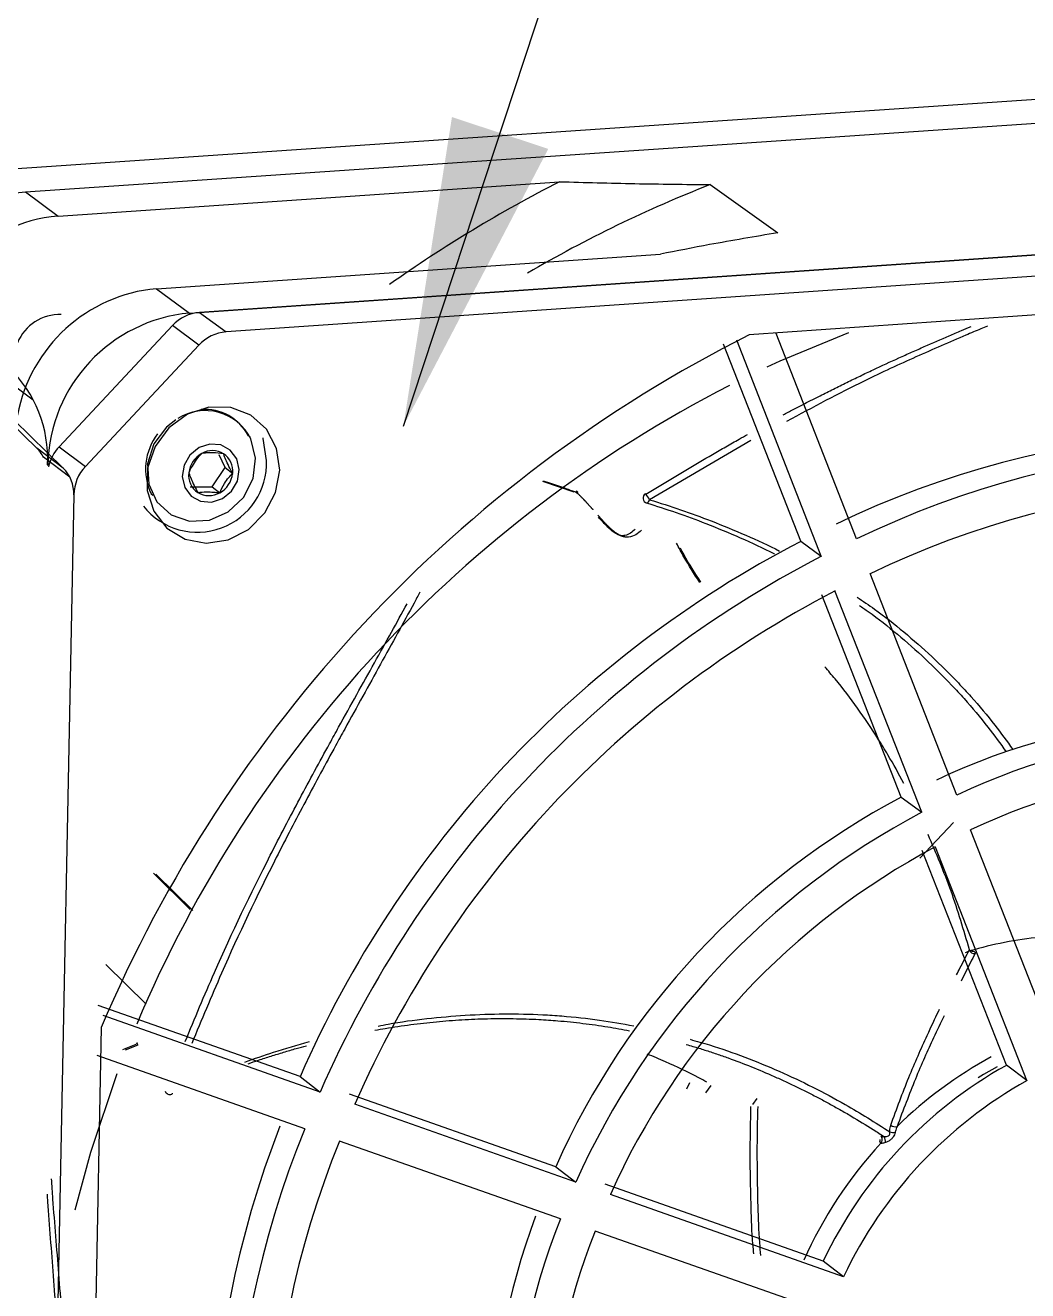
# Model space of a CAD drawing. Header units: millimetres. Extents: x 0 to 279, y 0 to 216.
# Drawn here: x 130.43 to 141.16, y 149.78 to 163.32 of the extents above; entities that cross this region are included whole.
import ezdxf

# ---------------------------------------------------------------- set-up
doc = ezdxf.new("R2010")
doc.units = ezdxf.units.MM
doc.layers.add('DIM', color=1, linetype='Continuous')
doc.dimstyles.new('SLDDIMSTYLE1', dxfattribs={"dimtxt": 0.18, "dimasz": 3.302, "dimexe": 0, "dimexo": 0.0625, "dimgap": 0, "dimtad": 0, "dimtih": 1, "dimtoh": 1, "dimdec": 0, "dimrnd": 1e-09, "dimzin": 0, "dimdsep": 46, "dimtxsty": 'Standard', "dimsah": 1, "dimcen": 0.09, "dimadec": 0, "dimazin": 0, "dimtfac": 3.302, "dimtdec": 0, "dimtofl": 0, "dimtmove": 0, "dimatfit": 3, "dimfxl": 0, "dimfrac": 2, "dimtolj": 1, "dimtzin": 0, "dimarcsym": 0})

msp = doc.modelspace()

# ---------------------------------------------------------------- linework, layer by layer
at = {"color": 7, "linetype": 'Continuous', "lineweight": 25}
for p, q in [((104.319, 160.014), (152.875, 163.316)), ((130.435, 161.534), (151.538, 162.971)), ((130.784, 161.276), (136.152, 161.643)), ((132.191, 160.238), (153.456, 161.7)), ((153.35, 161.693), (132.298, 160.246)), ((137.765, 161.612), (138.488, 161.097)), ((130.435, 161.534), (130.784, 161.276)), ((153.66, 161.488), (132.582, 160.036)), ((131.837, 160.499), (137.231, 160.869)), ((148.118, 160.693), (138.182, 160.007)), ((131.837, 160.499), (132.191, 160.238)), ((132.298, 160.246), (132.582, 160.036)), ((130.796, 158.809), (132.008, 160.104)), ((132.291, 159.894), (132.008, 160.104)), ((139.331, 157.823), (138.47, 160.018)), ((129.391, 159.924), (130.557, 158.792)), ((132.291, 159.894), (131.078, 158.597)), ((138.735, 157.797), (137.907, 159.904)), ((138.953, 157.638), (138.047, 159.948)), ((130.838, 158.581), (129.671, 159.714)), ((130.517, 159.308), (130.166, 159.571)), ((132.839, 158.912), (132.821, 158.925)), ((130.838, 158.581), (130.557, 158.792)), ((130.796, 158.809), (131.078, 158.597)), ((130.91, 158.484), (130.628, 158.696)), ((132.571, 158.585), (132.508, 158.722)), ((130.673, 158.616), (130.673, 158.608)), ((132.433, 158.378), (132.571, 158.585)), ((132.571, 158.585), (132.653, 158.524)), ((132.199, 158.38), (132.433, 158.378)), ((132.433, 158.378), (132.515, 158.317)), ((136.308, 158.322), (135.972, 158.438)), ((130.952, 158.294), (130.529, 136.776)), ((131.782, 158.303), (131.799, 158.29)), ((138.735, 157.797), (138.953, 157.638)), ((140.405, 155.083), (139.477, 157.451)), ((139.809, 155.059), (138.959, 157.225)), ((140.028, 154.898), (139.099, 157.266)), ((139.809, 155.059), (140.028, 154.898)), ((140.368, 154.789), (140.006, 154.409)), ((141.53, 152.212), (140.55, 154.712)), ((140.934, 152.192), (140.033, 154.488)), ((141.154, 152.028), (140.174, 154.527)), ((132.199, 153.86), (131.806, 154.247)), ((132.226, 153.848), (131.832, 154.237)), ((131.297, 153.271), (131.729, 152.845)), ((133.376, 152.071), (131.214, 152.833)), ((133.589, 151.906), (131.268, 152.724)), ((131.247, 152.595), (131.046, 142.452)), ((131.618, 152.414), (131.475, 152.357)), ((133.426, 151.513), (131.203, 152.296)), ((141.154, 152.028), (140.934, 152.192)), ((133.376, 152.071), (133.589, 151.906)), ((136.11, 151.107), (133.905, 151.884)), ((137.77, 151.977), (137.715, 151.896)), ((136.325, 150.941), (133.961, 151.775)), ((138.221, 151.774), (138.267, 151.836)), ((136.162, 150.549), (133.797, 151.382)), ((136.11, 151.107), (136.325, 150.941)), ((138.974, 150.097), (136.639, 150.92)), ((139.192, 149.931), (136.696, 150.811)), ((139.028, 149.54), (136.532, 150.419)), ((139.192, 149.931), (138.974, 150.097))]:
    msp.add_line(p, q, dxfattribs=at)
at = {"color": 8, "linetype": 'Continuous', "lineweight": 25}
for p, q in [((138.2, 158.876), (137.115, 158.242)), ((140.542, 153.416), (140.54, 153.414)), ((131.639, 152.408), (131.502, 152.355)), ((137.541, 152.004), (137.51, 151.938))]:
    msp.add_line(p, q, dxfattribs=at)
at = {"color": 7, "linetype": 'Continuous', "lineweight": 25, "flags": 128}
for points in [[(139.244, 160.026), (138.51, 159.723), (138.369, 159.658)], [(133.157, 158.558), (133.123, 158.791), (133.015, 158.995), (132.846, 159.145), (132.633, 159.227), (132.399, 159.23), (132.17, 159.156), (131.971, 159.011), (131.823, 158.811), (131.742, 158.579), (131.737, 158.339), (131.809, 158.118), (131.949, 157.938), (132.143, 157.821), (132.37, 157.778), (132.604, 157.814), (132.821, 157.925), (132.997, 158.1), (133.113, 158.318), (133.157, 158.558)], [(132.046, 159.098), (131.944, 159.019), (131.809, 158.839), (131.743, 158.626), (131.755, 158.409), (131.843, 158.219), (131.995, 158.08), (132.191, 158.012), (132.404, 158.023), (132.606, 158.112), (132.769, 158.267), (132.871, 158.467), (132.899, 158.685), (132.848, 158.892), (132.848, 158.892)], [(133.014, 158.663), (132.981, 158.897), (132.979, 158.903)], [(132.697, 158.68), (132.628, 158.773), (132.527, 158.828), (132.409, 158.837), (132.293, 158.799), (132.196, 158.72), (132.133, 158.611), (132.113, 158.489), (132.14, 158.373), (132.209, 158.28), (132.31, 158.225), (132.428, 158.216), (132.544, 158.254), (132.641, 158.333), (132.705, 158.442), (132.724, 158.564), (132.697, 158.68)], [(137.075, 158.301), (137.072, 158.304), (137.07, 158.304)], [(131.414, 152.101), (131.132, 151.259), (130.964, 150.644)], [(139.6, 151.42), (139.599, 151.422), (139.598, 151.423)]]:
    msp.add_lwpolyline(points, dxfattribs=at)
at = {"color": 8, "linetype": 'Continuous', "lineweight": 25, "flags": 128}
for points in [[(136.328, 158.334), (136.328, 158.334), (136.332, 158.332), (136.335, 158.328), (136.337, 158.323), (136.338, 158.316)], [(136.348, 158.321), (136.348, 158.321), (136.347, 158.322), (136.346, 158.321), (136.343, 158.319), (136.338, 158.316)], [(140.835, 152.177), (140.688, 152.093), (140.631, 152.059)], [(132.005, 151.894), (132.005, 151.889), (132.004, 151.886), (132.002, 151.884)]]:
    msp.add_lwpolyline(points, dxfattribs=at)
at = {"color": 7, "linetype": 'Continuous', "lineweight": 25}
for centre, radius, start, end in [((142.829, 148.544), 14.703, 117.0083, 125.3031), ((142.804, 148.716), 13.846, 111.343, 120.3439), ((130.585, 159.884), 1.656, 95.2189, 169.3845), ((130.934, 159.624), 1.659, 95.2095, 174.4832), ((131.99, 158.837), 1.669, 95.2611, 169.333), ((130.8, 159.735), 0.487, 87.7811, 157.5152), ((132.343, 158.575), 1.67, 95.2236, 178.5795), ((132.334, 159.804), 0.443, 94.6023, 137.4148), ((129.315, 158.678), 1.359, 357.3814, 94.3381), ((144.804, 146.859), 14.721, 116.7329, 157.0647), ((132.618, 159.594), 0.444, 94.6097, 137.4156), ((144.19, 147.326), 13.639, 117.1281, 157.1028), ((132.358, 158.647), 0.548, 26.5508, 122.2389), ((132.355, 158.683), 0.525, 27.4446, 94.3792), ((132.338, 158.569), 0.617, 142.3643, 205.5238), ((143.446, 149.005), 9.968, 72.234, 115.7736), ((130.301, 158.529), 0.367, 27.0122, 45.777), ((131.135, 158.49), 0.465, 136.8006, 167.3378), ((132.437, 158.539), 0.228, 58.4953, 120.1761), ((143.67, 148.838), 9.978, 72.2382, 115.7783), ((132.276, 158.633), 0.739, 218.4416, 2.3095), ((132.452, 158.501), 0.269, 118.8991, 174.0078), ((132.434, 158.55), 0.221, 353.1505, 56.3253), ((130.567, 158.307), 0.386, 358.1279, 45.2238), ((131.412, 158.282), 0.46, 136.6299, 178.4055), ((132.403, 158.503), 0.221, 173.1616, 236.3446), ((132.385, 158.552), 0.269, 298.9043, 353.997), ((143.637, 148.82), 9.581, 72.301, 115.7353), ((132.4, 158.514), 0.228, 238.514, 300.1808), ((136.31, 158.284), 0.0531, 45.0007, 70.7592), ((136.273, 158.363), 0.0857, 316.4965, 330.5062), ((137.099, 158.259), 0.0538, 121.9153, 254.3256), ((136.844, 158.103), 0.304, 27.1157, 40.6028), ((144.13, 147.376), 11.734, 117.3765, 156.4187), ((144.356, 147.205), 11.748, 117.3798, 156.4151), ((144.296, 147.253), 11.281, 117.4281, 156.3664), ((143.199, 148.876), 7.045, 72.8235, 115.3295), ((143.422, 148.71), 7.051, 72.8279, 115.3342), ((143.388, 148.693), 6.654, 72.9405, 115.2414), ((143.683, 147.727), 8.293, 117.8469, 155.9451), ((143.907, 147.557), 8.303, 117.8502, 155.9415), ((143.845, 147.605), 7.836, 117.9433, 155.848), ((141.679, 149.553), 4.026, 95.4791, 106.3958), ((140.593, 153.443), 0.0566, 196.0635, 275.6266), ((131.64, 152.377), 0.0519, 94.3745, 110.1951), ((142.936, 148.293), 4.538, 118.4752, 134.3391), ((143.203, 148.103), 4.676, 119.0289, 154.7597), ((143.426, 147.935), 4.681, 119.0319, 154.7563), ((131.981, 151.933), 0.0531, 200.1796, 293.2622), ((142.933, 147.707), 10.499, 158.5835, 199.8189), ((143.168, 147.539), 10.522, 157.8111, 199.7998), ((139.719, 151.564), 0.0902, 248.5114, 285.5485), ((139.741, 151.603), 0.0682, 228.2496, 289.7586), ((143.156, 147.573), 10.104, 157.8522, 199.739), ((142.996, 148.222), 4.631, 137.3498, 155.9873), ((139.518, 151.37), 0.122, 357.9447, 28.9084), ((142.834, 147.959), 7.416, 159.3275, 199.2526), ((143.069, 147.792), 7.437, 158.2372, 199.2285), ((143.055, 147.827), 7.018, 158.3265, 199.1196)]:
    msp.add_arc(centre, radius, start, end, dxfattribs=at)
at = {"color": 8, "linetype": 'Continuous', "lineweight": 25}
for centre, radius, start, end in [((137.067, 158.253), 0.0493, 290.6811, 347.0397), ((131.612, 152.399), 0.0292, 18.2863, 69.2361), ((139.55, 151.397), 0.0545, 316.6009, 25.611)]:
    msp.add_arc(centre, radius, start, end, dxfattribs=at)
at = {"color": 7, "linetype": 'Continuous', "lineweight": 25}
for points, knots in [([(136.152, 161.643), (136.421, 161.636), (136.958, 161.621), (137.496, 161.615), (137.765, 161.612)], [0, 0, 0, 0, 0.499549, 1, 1, 1, 1]), ([(138.488, 161.097), (138.242, 161.056), (137.813, 160.983), (137.405, 160.903), (137.231, 160.869)], [0, 0, 0, 0, 0.572668, 1, 1, 1, 1]), ([(138.545, 159.149), (138.58, 159.168), (138.712, 159.238), (138.892, 159.331), (139.083, 159.426), (139.226, 159.497), (139.367, 159.565), (139.554, 159.654), (139.738, 159.739), (139.92, 159.82), (140.101, 159.9), (140.278, 159.977), (140.444, 160.047), (140.521, 160.079), (140.555, 160.094)], [0, 0, 0, 0, 0.05001, 0.187388, 0.256225, 0.324992, 0.394145, 0.462636, 0.599774, 0.668431, 0.737411, 0.875534, 0.944684, 1, 1, 1, 1]), ([(137.075, 158.301), (137.123, 158.33), (137.218, 158.388), (137.36, 158.474), (137.551, 158.587), (137.741, 158.699), (137.932, 158.809), (138.057, 158.88), (138.134, 158.923), (138.164, 158.94)], [0, 0, 0, 0, 0.130413, 0.260891, 0.391239, 0.653705, 0.785133, 0.916561, 1, 1, 1, 1]), ([(132.322, 158.737), (132.297, 158.71), (132.255, 158.666), (132.21, 158.589), (132.192, 158.548), (132.184, 158.529)], [0, 0, 0, 0, 0.4391052, 0.7513579, 1, 1, 1, 1]), ([(132.556, 158.734), (132.518, 158.738), (132.452, 158.745), (132.372, 158.743), (132.337, 158.738), (132.322, 158.737)], [0, 0, 0, 0, 0.439105, 0.751358, 1, 1, 1, 1]), ([(132.653, 158.524), (132.646, 158.536), (132.625, 158.573), (132.593, 158.636), (132.569, 158.694), (132.559, 158.723), (132.556, 158.734)], [0, 0, 0, 0, 0.156025, 0.493707, 0.819058, 1, 1, 1, 1]), ([(132.184, 158.529), (132.188, 158.519), (132.197, 158.49), (132.221, 158.432), (132.254, 158.368), (132.275, 158.331), (132.281, 158.319)], [0, 0, 0, 0, 0.180942, 0.506293, 0.843975, 1, 1, 1, 1]), ([(132.515, 158.317), (132.53, 158.35), (132.555, 158.407), (132.608, 158.478), (132.639, 158.51), (132.653, 158.524)], [0, 0, 0, 0, 0.439105, 0.751358, 1, 1, 1, 1]), ([(136.338, 158.316), (136.277, 158.339), (136.159, 158.384), (136.039, 158.421), (135.981, 158.439)], [0, 0, 0, 0, 0.524292, 1, 1, 1, 1]), ([(132.281, 158.319), (132.31, 158.322), (132.359, 158.328), (132.446, 158.324), (132.494, 158.319), (132.515, 158.317)], [0, 0, 0, 0, 0.439105, 0.751358, 1, 1, 1, 1]), ([(136.511, 158.135), (136.51, 158.135), (136.507, 158.138), (136.504, 158.142), (136.499, 158.147), (136.496, 158.151), (136.491, 158.157), (136.487, 158.161), (136.483, 158.165), (136.479, 158.169), (136.476, 158.173), (136.471, 158.179), (136.467, 158.183), (136.463, 158.187), (136.459, 158.191), (136.456, 158.195), (136.451, 158.2), (136.447, 158.205), (136.442, 158.21), (136.438, 158.214), (136.434, 158.219), (136.43, 158.223), (136.426, 158.227), (136.423, 158.23), (136.42, 158.234), (136.417, 158.237), (136.414, 158.24), (136.411, 158.243), (136.409, 158.246), (136.406, 158.249), (136.403, 158.252), (136.4, 158.255), (136.397, 158.258), (136.394, 158.261), (136.391, 158.264), (136.388, 158.267), (136.385, 158.27), (136.382, 158.273), (136.379, 158.276), (136.376, 158.279), (136.373, 158.282), (136.37, 158.285), (136.367, 158.288), (136.363, 158.292), (136.359, 158.296), (136.355, 158.3), (136.352, 158.303), (136.349, 158.306), (136.346, 158.309), (136.342, 158.312), (136.34, 158.314), (136.339, 158.316), (136.338, 158.316)], [0, 0, 0, 0, 0.010392, 0.044309, 0.061268, 0.095185, 0.112144, 0.146062, 0.163021, 0.17998, 0.213898, 0.230857, 0.264776, 0.281735, 0.298694, 0.332613, 0.349573, 0.383492, 0.400451, 0.434371, 0.451331, 0.48525, 0.50221, 0.51917, 0.53613, 0.55309, 0.57005, 0.587009, 0.603969, 0.620928, 0.637888, 0.654847, 0.671806, 0.688765, 0.705724, 0.722683, 0.739642, 0.756601, 0.77356, 0.790519, 0.807477, 0.824436, 0.841394, 0.858352, 0.892269, 0.909227, 0.926185, 0.943143, 0.9601, 0.977058, 0.994016, 1, 1, 1, 1]), ([(137.078, 158.21), (137.186, 158.175), (137.401, 158.107), (137.738, 157.983), (138.086, 157.836), (138.331, 157.726), (138.45, 157.662), (138.452, 157.66)], [0, 0, 0, 0, 0.227695, 0.45565, 0.724795, 0.993817, 1, 1, 1, 1]), ([(137.028, 157.915), (136.989, 157.881), (136.949, 157.847), (136.888, 157.841), (136.884, 157.841), (136.879, 157.841), (136.873, 157.841), (136.864, 157.841), (136.856, 157.842), (136.847, 157.844), (136.84, 157.845), (136.833, 157.847), (136.826, 157.849), (136.817, 157.852), (136.808, 157.856), (136.798, 157.86), (136.791, 157.864), (136.786, 157.867), (136.781, 157.87), (136.777, 157.872), (136.772, 157.875), (136.767, 157.878), (136.763, 157.881), (136.758, 157.884), (136.755, 157.886), (136.75, 157.889), (136.746, 157.893), (136.741, 157.896), (136.737, 157.9), (136.733, 157.903), (136.728, 157.907), (136.724, 157.91), (136.72, 157.914), (136.714, 157.918), (136.71, 157.922), (136.705, 157.927), (136.7, 157.93), (136.695, 157.935), (136.691, 157.939), (136.686, 157.944), (136.682, 157.948), (136.676, 157.953), (136.672, 157.957), (136.667, 157.962), (136.663, 157.966), (136.658, 157.971), (136.654, 157.975), (136.649, 157.98), (136.645, 157.984), (136.64, 157.989), (136.637, 157.993), (136.632, 157.998), (136.628, 158.002), (136.623, 158.008), (136.619, 158.012), (136.615, 158.016), (136.612, 158.02), (136.608, 158.024), (136.603, 158.03), (136.599, 158.034), (136.595, 158.039), (136.591, 158.043), (136.587, 158.048), (136.583, 158.052), (136.58, 158.056), (136.575, 158.062), (136.571, 158.066), (136.568, 158.07), (136.564, 158.074), (136.562, 158.076), (136.561, 158.078)], [0, 0, 0, 0, 0.360325, 0.366382, 0.372439, 0.384553, 0.396668, 0.408782, 0.433025, 0.44514, 0.457255, 0.46937, 0.481486, 0.493604, 0.51786, 0.529981, 0.542608, 0.555262, 0.558309, 0.5705, 0.576595, 0.582691, 0.594884, 0.600981, 0.607078, 0.613175, 0.625371, 0.63147, 0.637568, 0.649767, 0.655866, 0.661966, 0.674166, 0.680267, 0.692469, 0.69857, 0.710773, 0.716875, 0.729079, 0.735181, 0.747386, 0.753489, 0.765696, 0.771799, 0.784007, 0.790111, 0.802319, 0.808424, 0.820634, 0.826738, 0.838949, 0.845054, 0.857266, 0.863372, 0.875584, 0.88169, 0.887796, 0.900009, 0.906116, 0.918329, 0.924436, 0.93665, 0.942757, 0.948864, 0.961079, 0.967186, 0.979401, 0.985509, 0.991616, 1, 1, 1, 1]), ([(136.962, 157.926), (136.929, 157.898), (136.888, 157.861), (136.812, 157.855), (136.768, 157.869), (136.699, 157.915), (136.634, 157.983), (136.584, 158.036), (136.568, 158.054)], [0, 0, 0, 0, 0.359071, 0.454735, 0.532203, 0.62709, 0.877557, 1, 1, 1, 1]), ([(137.652, 157.357), (137.593, 157.448), (137.504, 157.588), (137.429, 157.728), (137.403, 157.777)], [0, 0, 0, 0, 0.6527575, 1, 1, 1, 1]), ([(137.664, 157.359), (137.601, 157.457), (137.523, 157.578), (137.458, 157.7), (137.445, 157.724)], [0, 0, 0, 0, 0.805744, 1, 1, 1, 1]), ([(139.336, 157.2), (139.398, 157.157), (139.571, 157.041), (139.839, 156.829), (140.139, 156.566), (140.375, 156.332), (140.6, 156.087), (140.798, 155.853), (140.939, 155.658), (141.002, 155.571)], [0, 0, 0, 0, 0.097027, 0.266417, 0.437025, 0.608148, 0.692885, 0.862469, 1, 1, 1, 1]), ([(132.145, 152.445), (132.248, 152.693), (132.527, 153.367), (132.95, 154.241), (133.371, 155.047), (133.617, 155.499), (133.82, 155.868), (134.046, 156.274), (134.293, 156.717), (134.464, 157.028), (134.519, 157.129)], [0, 0, 0, 0, 0.145915, 0.397784, 0.523792, 0.650703, 0.689914, 0.768333, 0.925256, 1, 1, 1, 1]), ([(139.36, 157.111), (139.392, 157.09), (139.533, 156.993), (139.77, 156.804), (140.068, 156.543), (140.303, 156.309), (140.526, 156.066), (140.725, 155.831), (140.867, 155.634), (140.932, 155.545)], [0, 0, 0, 0, 0.052222, 0.229369, 0.407683, 0.586535, 0.675065, 0.852228, 1, 1, 1, 1]), ([(139.836, 155.208), (139.781, 155.311), (139.693, 155.471), (139.458, 155.851), (139.237, 156.171), (139.027, 156.412), (138.989, 156.456)], [0, 0, 0, 0, 0.2300833, 0.3609918, 0.8854106, 1, 1, 1, 1]), ([(140.539, 153.427), (140.477, 153.638), (140.353, 154.06), (140.182, 154.46), (140.096, 154.661)], [0, 0, 0, 0, 0.498888, 1, 1, 1, 1]), ([(140.401, 153.16), (140.413, 153.184), (140.462, 153.28), (140.505, 153.364), (140.539, 153.427)], [0, 0, 0, 0, 0.241135, 1, 1, 1, 1]), ([(140.599, 153.387), (140.566, 153.324), (140.518, 153.231), (140.465, 153.125), (140.448, 153.091)], [0, 0, 0, 0, 0.679779, 1, 1, 1, 1]), ([(140.496, 153.4), (140.502, 153.402), (140.512, 153.406), (140.522, 153.41), (140.526, 153.411), (140.526, 153.411)], [0, 0, 0, 0, 0.572936, 0.894866, 1, 1, 1, 1]), ([(140.539, 153.427), (140.54, 153.429), (140.541, 153.432), (140.538, 153.434), (140.537, 153.435)], [0, 0, 0, 0, 0.709931, 1, 1, 1, 1]), ([(140.548, 153.412), (140.549, 153.412), (140.55, 153.413), (140.545, 153.418), (140.539, 153.426), (140.539, 153.433), (140.539, 153.435)], [0, 0, 0, 0, 0.239113, 0.516852, 0.875944, 1, 1, 1, 1]), ([(140.542, 153.416), (140.551, 153.415), (140.57, 153.415), (140.59, 153.409), (140.602, 153.399), (140.6, 153.391), (140.599, 153.387)], [0, 0, 0, 0, 0.225153, 0.483173, 0.741813, 1, 1, 1, 1]), ([(134.176, 152.568), (134.213, 152.574), (134.295, 152.589), (134.422, 152.608), (134.559, 152.628), (134.696, 152.644), (134.833, 152.659), (134.97, 152.67), (135.107, 152.68), (135.244, 152.687), (135.428, 152.692), (135.657, 152.693), (135.907, 152.685), (136.111, 152.671), (136.267, 152.657), (136.446, 152.636), (136.658, 152.607), (136.823, 152.576), (136.901, 152.562)], [0, 0, 0, 0, 0.039655, 0.089357, 0.139058, 0.188819, 0.238515, 0.288212, 0.33797, 0.387993, 0.438016, 0.538273, 0.638683, 0.713215, 0.762914, 0.812614, 0.912226, 1, 1, 1, 1]), ([(134.211, 152.612), (134.247, 152.619), (134.419, 152.654), (134.73, 152.694), (135.144, 152.732), (135.559, 152.746), (135.903, 152.739), (136.244, 152.716), (136.57, 152.682), (136.824, 152.637), (136.945, 152.615)], [0, 0, 0, 0, 0.038427, 0.187855, 0.337321, 0.487864, 0.63886, 0.713631, 0.863269, 1, 1, 1, 1]), ([(139.696, 151.552), (139.76, 151.726), (139.889, 152.075), (140.064, 152.466), (140.173, 152.701), (140.215, 152.786), (140.218, 152.792)], [0, 0, 0, 0, 0.368722, 0.740732, 0.981384, 1, 1, 1, 1]), ([(140.266, 152.722), (140.229, 152.644), (140.13, 152.438), (139.958, 152.055), (139.829, 151.711), (139.764, 151.539)], [0, 0, 0, 0, 0.2304021, 0.6135946, 1, 1, 1, 1]), ([(132.782, 152.227), (132.885, 152.263), (133.114, 152.344), (133.346, 152.41), (133.474, 152.446)], [0, 0, 0, 0, 0.4473373, 1, 1, 1, 1]), ([(137.506, 152.416), (137.53, 152.409), (137.597, 152.39), (137.706, 152.356), (137.832, 152.315), (137.999, 152.256), (138.205, 152.178), (138.408, 152.092), (138.568, 152.019), (138.687, 151.963), (138.805, 151.905), (138.922, 151.845), (139.038, 151.782), (139.155, 151.717), (139.313, 151.626), (139.471, 151.53), (139.587, 151.454), (139.625, 151.429)], [0, 0, 0, 0, 0.032152, 0.088274, 0.144359, 0.200444, 0.312816, 0.425325, 0.481446, 0.537568, 0.593743, 0.649889, 0.706035, 0.76223, 0.821641, 0.940524, 1, 1, 1, 1]), ([(137.548, 152.47), (137.618, 152.45), (137.817, 152.395), (138.136, 152.281), (138.504, 152.131), (138.863, 151.962), (139.177, 151.793), (139.451, 151.631), (139.608, 151.53), (139.686, 151.48)], [0, 0, 0, 0, 0.091327, 0.258829, 0.426379, 0.594319, 0.7619, 0.880895, 1, 1, 1, 1]), ([(132.818, 152.209), (132.855, 152.222), (132.937, 152.25), (133.064, 152.291), (133.198, 152.332), (133.325, 152.37), (133.407, 152.392), (133.444, 152.401)], [0, 0, 0, 0, 0.1807936, 0.3952279, 0.6093847, 0.8235418, 1, 1, 1, 1]), ([(137.727, 152.011), (137.699, 152.027), (137.555, 152.107), (137.342, 152.207), (137.155, 152.285), (137.089, 152.312)], [0, 0, 0, 0, 0.140274, 0.6990203, 1, 1, 1, 1]), ([(138.23, 150.174), (138.227, 150.209), (138.211, 150.382), (138.201, 150.673), (138.192, 151.051), (138.192, 151.41), (138.197, 151.637), (138.2, 151.75)], [0, 0, 0, 0, 0.058531, 0.293552, 0.529232, 0.764383, 1, 1, 1, 1]), ([(138.272, 151.752), (138.269, 151.64), (138.264, 151.416), (138.264, 151.06), (138.272, 150.686), (138.282, 150.386), (138.298, 150.202), (138.302, 150.156)], [0, 0, 0, 0, 0.23059, 0.461589, 0.692056, 0.92312, 1, 1, 1, 1]), ([(139.625, 151.429), (139.634, 151.429), (139.65, 151.429), (139.669, 151.434), (139.679, 151.442), (139.684, 151.45), (139.686, 151.457), (139.688, 151.467), (139.687, 151.473), (139.686, 151.479), (139.686, 151.48)], [0, 0, 0, 0, 0.2728933, 0.4736113, 0.5966003, 0.6540458, 0.7934844, 0.8039062, 0.9726216, 1, 1, 1, 1]), ([(139.743, 151.477), (139.743, 151.476), (139.741, 151.467), (139.736, 151.449), (139.722, 151.424), (139.702, 151.4), (139.673, 151.38), (139.652, 151.371), (139.641, 151.366)], [0, 0, 0, 0, 0.024958, 0.189812, 0.356481, 0.563605, 0.765054, 1, 1, 1, 1]), ([(139.686, 151.48), (139.686, 151.484), (139.685, 151.51), (139.691, 151.533), (139.696, 151.552)], [0, 0, 0, 0, 0.14431, 1, 1, 1, 1]), ([(139.764, 151.539), (139.757, 151.522), (139.748, 151.502), (139.744, 151.48), (139.743, 151.477)], [0, 0, 0, 0, 0.85894, 1, 1, 1, 1]), ([(139.59, 151.359), (139.589, 151.36), (139.584, 151.364), (139.579, 151.376), (139.582, 151.392), (139.584, 151.4)], [0, 0, 0, 0, 0.133089, 0.567284, 1, 1, 1, 1]), ([(139.589, 151.435), (139.589, 151.434), (139.592, 151.432), (139.598, 151.426), (139.599, 151.421), (139.599, 151.42)], [0, 0, 0, 0, 0.194301, 0.955561, 1, 1, 1, 1]), ([(139.589, 151.435), (139.589, 151.435), (139.591, 151.434), (139.595, 151.433), (139.601, 151.432), (139.611, 151.43), (139.62, 151.43), (139.625, 151.429)], [0, 0, 0, 0, 0.073568, 0.181903, 0.381882, 0.58844, 1, 1, 1, 1]), ([(139.641, 151.366), (139.634, 151.363), (139.62, 151.359), (139.603, 151.357), (139.594, 151.357), (139.591, 151.359), (139.59, 151.359)], [0, 0, 0, 0, 0.348297, 0.687197, 0.909013, 1, 1, 1, 1]), ([(139.598, 151.423), (139.6, 151.418), (139.603, 151.41), (139.6, 151.402), (139.599, 151.401), (139.598, 151.401)], [0, 0, 0, 0, 0.449052, 0.761898, 1, 1, 1, 1]), ([(131.714, 144.102), (131.593, 144.503), (131.347, 145.319), (131.145, 146.323), (131.038, 147.008), (130.989, 147.353), (130.945, 147.7), (130.91, 148.003), (130.875, 148.333), (130.84, 148.688), (130.802, 149.111), (130.767, 149.529), (130.735, 149.941), (130.705, 150.342), (130.682, 150.635), (130.672, 150.787), (130.67, 150.814)], [0, 0, 0, 0, 0.191346, 0.388897, 0.438277, 0.487753, 0.537487, 0.587319, 0.618074, 0.67958, 0.741049, 0.80271, 0.86414, 0.925543, 0.986947, 1, 1, 1, 1])]:
    msp.add_open_spline(points, degree=3, knots=knots, dxfattribs=at)
at = {"color": 8, "linetype": 'Continuous', "lineweight": 25}
for points, knots in [([(140.733, 160.099), (140.709, 160.089), (140.633, 160.058), (140.467, 159.988), (140.237, 159.889), (139.877, 159.73), (139.334, 159.482), (138.86, 159.229), (138.581, 159.079)], [0, 0, 0, 0, 0.0378676, 0.1176103, 0.2466546, 0.3754241, 0.6310983, 1, 1, 1, 1]), ([(137.115, 158.242), (137.226, 158.207), (137.448, 158.137), (137.792, 158.011), (138.145, 157.864), (138.389, 157.754), (138.506, 157.691), (138.507, 157.691)], [0, 0, 0, 0, 0.232057, 0.464394, 0.731451, 0.998585, 1, 1, 1, 1]), ([(134.657, 157.253), (134.636, 157.214), (134.56, 157.072), (134.36, 156.708), (134.111, 156.259), (133.885, 155.849), (133.734, 155.574), (133.595, 155.318), (133.382, 154.922), (133.017, 154.221), (132.599, 153.348), (132.32, 152.676), (132.216, 152.426)], [0, 0, 0, 0, 0.028991, 0.105171, 0.257677, 0.333819, 0.371873, 0.433455, 0.494905, 0.616916, 0.856977, 1, 1, 1, 1]), ([(130.711, 150.979), (130.716, 150.907), (130.729, 150.708), (130.757, 150.366), (130.789, 149.962), (130.822, 149.548), (130.859, 149.128), (130.898, 148.702), (130.934, 148.344), (130.97, 148.013), (131.006, 147.709), (131.051, 147.362), (131.1, 147.016), (131.207, 146.345), (131.409, 145.339), (131.656, 144.522), (131.782, 144.108)], [0, 0, 0, 0, 0.034465, 0.094736, 0.155006, 0.215271, 0.275523, 0.335966, 0.396202, 0.426307, 0.475024, 0.523637, 0.571863, 0.620182, 0.807068, 1, 1, 1, 1])]:
    msp.add_open_spline(points, degree=3, knots=knots, dxfattribs=at)

# ---------------------------------------------------------------- leaders
at = {"layer": 'DIM'}
msp.add_leader([(134.48, 159.029), (139.712, 174.875), (146.062, 174.875)], dimstyle='SLDDIMSTYLE1', dxfattribs=at)

doc.saveas('drawing.dxf')
